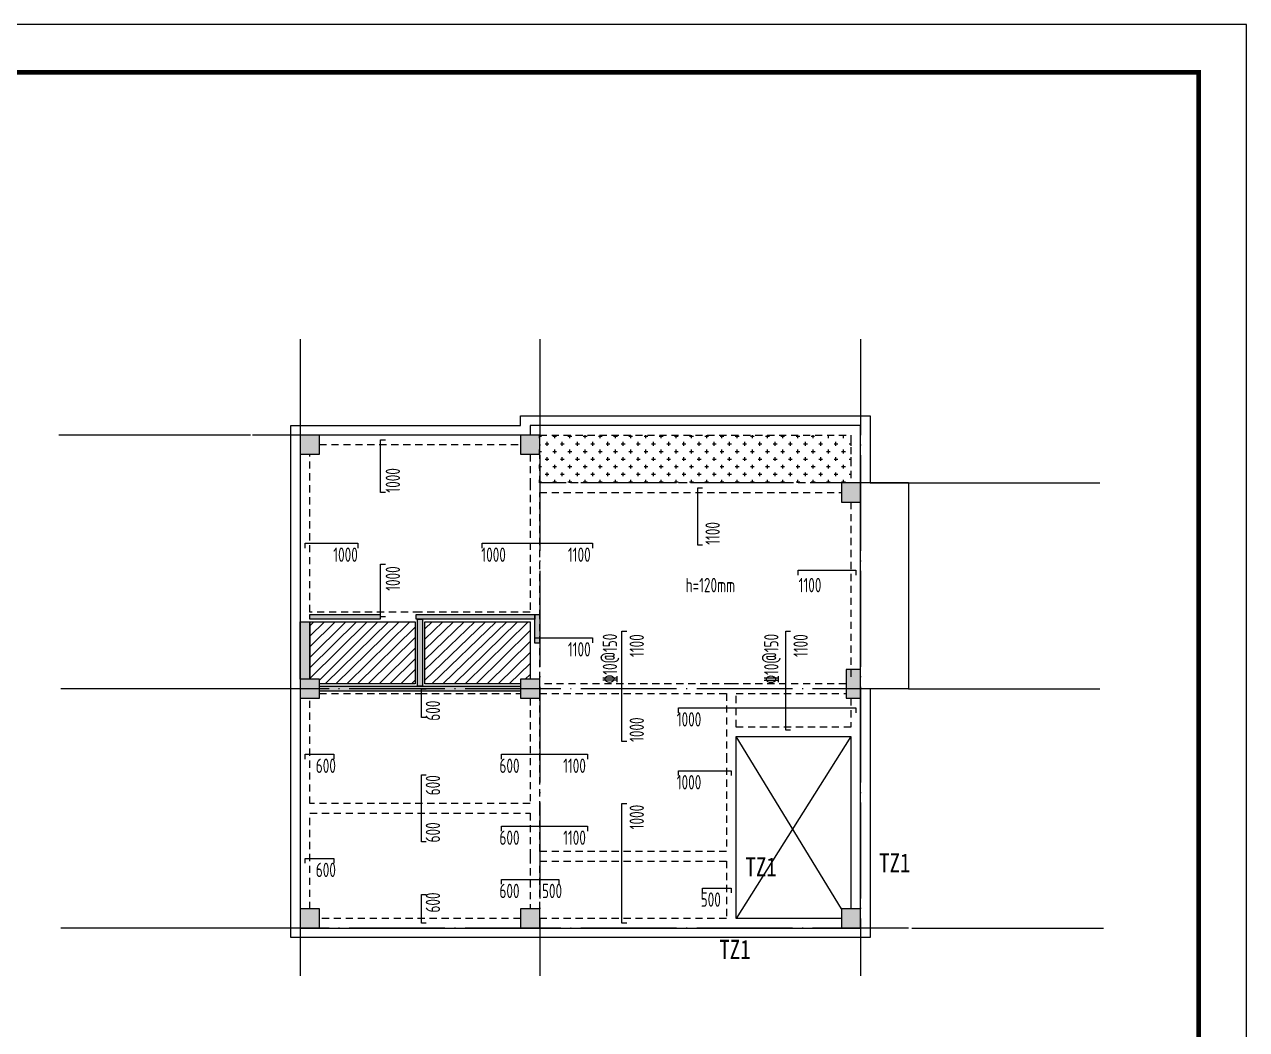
# Model space of a CAD drawing. Extents: x 365746627 to 729500028, y 528103248 to 1057099660.
# Drawn here: x 365971375 to 365996897, y 528124248 to 528145248 of the extents above; entities that cross this region are included whole.
import ezdxf

# ---------------------------------------------------------------- set-up
doc = ezdxf.new("R2010")
doc.units = 0
doc.header["$LTSCALE"] = 1000
doc.header["$MEASUREMENT"] = 0
doc.linetypes.add('3', pattern=[500, 300, -200])
doc.linetypes.add('DOTE', pattern=[2.4200000000000004, 2, -0.2, 0.02, -0.2])
for name, color, linetype in [('AXIS', 3, 'Continuous'), ('BEAM-梁', 2, 'Continuous'), ('BEAMDASH-梁', 3, '3'), ('C', 2, 'Continuous'), ('COLUMN', 6, 'Continuous'), ('DOTE', 1, 'DOTE'), ('PUB-HATCH', 8, 'Continuous'), ('PUB_HATCH', 8, 'Continuous'), ('PUB_TITLE', 4, 'Continuous'), ('S_BEAMDIMLOCAL', 3, 'Continuous'), ('板弯矩', 2, 'Continuous'), ('板面钢筋', 1, 'Continuous'), ('构造', 5, 'Continuous')]:
    doc.layers.add(name, color=color, linetype=linetype)
doc.styles.add('-宋体', font='', dxfattribs={"width": 0.8})
doc.styles.add('TSSD_REIN', font='tssdeng.shx', dxfattribs={"width": 0.8, "bigfont": 'hztxt.shx'})
doc.styles.get('-宋体').set_extended_font_data('SimSun')

# ---------------------------------------------------------------- blocks, each defined once
blk = doc.blocks.new('a12ghd23h')
at = {"layer": 'AXIS'}
for p, q in [((365887754.0951011, 528189568.8598409), (365883754.0951011, 528189568.8598409)), ((365901496.8528962, 528188568.8598403), (365905496.8528962, 528188568.8598403)), ((365887796.8528962, 528184268.8598403), (365883796.8528962, 528184268.8598403)), ((365901496.8528962, 528184268.8598403), (365905496.8528962, 528184268.8598403)), ((365887796.8528962, 528179268.8598403), (365883796.8528962, 528179268.8598403)), ((365901567.5088028, 528179268.8598403), (365905567.5088028, 528179268.8598403))]:
    blk.add_line(p, q, dxfattribs=at)
at = {"layer": 'DOTE'}
for p, q in [((365888796.8528962, 528191568.8598404), (365888796.8528962, 528178268.8598404)), ((365893796.8528962, 528191568.8598404), (365893796.8528962, 528178268.8598404)), ((365900496.8528962, 528191568.8598404), (365900496.8528962, 528178268.8598404)), ((365893796.8528961, 528189568.8598403), (365887796.8528962, 528189568.8598404)), ((365901496.8528962, 528188568.8598403), (365893796.8528962, 528188568.8598403)), ((365901496.8528962, 528184268.8598404), (365887796.8528962, 528184268.8598404)), ((365901496.8528962, 528179268.8598404), (365887796.8528962, 528179268.8598404))]:
    blk.add_line(p, q, dxfattribs=at)
blk = doc.blocks.new('sa45g64a56g')
at = {"layer": 'PUB-HATCH'}
h = blk.add_hatch(color=256, dxfattribs=at)
h.dxf.hatch_style = 1
h.paths.add_polyline_path([(365988833.6330186, 528087384.5640982), (365988433.6330186, 528087384.5640982), (365988433.6330186, 528086984.5640982), (365988833.6330186, 528086984.5640982)])
h.paths.add_polyline_path([(365984233.6330186, 528087384.5640982), (365983833.6330186, 528087384.5640982), (365983833.6330186, 528086984.5640982), (365984233.6330186, 528086984.5640982)])
h.paths.add_polyline_path([(365995533.6330175, 528086384.5640984), (365995133.6330175, 528086384.5640984), (365995133.6330175, 528085984.5640984), (365995533.6330175, 528085984.5640984)])
h.paths.add_polyline_path([(365995533.6330177, 528082484.5640835), (365995233.6330177, 528082484.5640835), (365995233.6330177, 528081884.5640835), (365995533.6330177, 528081884.5640835)])
h.paths.add_polyline_path([(365988833.6330187, 528082284.5640835), (365988433.6330187, 528082284.5640835), (365988433.6330187, 528081884.5640835), (365988833.6330187, 528081884.5640835)])
h.paths.add_polyline_path([(365984233.6330187, 528082284.5640835), (365983833.6330187, 528082284.5640835), (365983833.6330187, 528081884.5640835), (365984233.6330187, 528081884.5640835)])
h.paths.add_polyline_path([(365995533.6330187, 528077484.5640982), (365995133.6330187, 528077484.5640982), (365995133.6330187, 528077084.5640982), (365995533.6330187, 528077084.5640982)])
h.paths.add_polyline_path([(365988833.6330187, 528077484.5640982), (365988433.6330187, 528077484.5640982), (365988433.6330187, 528077084.5640982), (365988833.6330187, 528077084.5640982)])
h.paths.add_polyline_path([(365984233.6330187, 528077484.5640982), (365983833.6330187, 528077484.5640982), (365983833.6330187, 528077084.5640982), (365984233.6330187, 528077084.5640982)])
at = {"layer": 'BEAM-梁'}
for p, q in [((365988433.6330186, 528087384.5640982), (365984233.6330186, 528087384.5640982)), ((365988633.6330189, 528087584.5640983), (365988633.6330186, 528087384.5640982)), ((365995533.6330188, 528087584.5640983), (365988633.6330189, 528087584.5640983)), ((365995533.6330175, 528086384.5640984), (365995533.6330188, 528087584.5640983)), ((365983833.6330186, 528086984.5640982), (365983833.6330188, 528083584.5640983)), ((365995533.6330177, 528082284.5640835), (365995533.6330175, 528085984.5640984)), ((365983833.6330188, 528083584.5640983), (365983833.6330187, 528082284.5640835)), ((365984033.6330187, 528082284.5640835), (365984033.6330188, 528083484.5640983)), ((365984033.6330188, 528083484.5640983), (365986233.8534607, 528083484.5640983)), ((365986233.8534607, 528083484.5640983), (365986233.8534607, 528082184.5640835)), ((365986433.8534607, 528082184.5640835), (365986433.8534607, 528083484.5640983)), ((365986433.8534607, 528083484.5640983), (365988633.6330187, 528083484.5640983)), ((365988633.6330187, 528083484.5640983), (365988633.6330187, 528082284.5640835)), ((365986233.8534607, 528082184.5640835), (365984233.6330187, 528082184.5640835)), ((365988433.6330187, 528082184.5640835), (365986433.8534607, 528082184.5640835)), ((365983833.6330187, 528081884.5640835), (365983833.6330187, 528079584.5640983)), ((365995533.6330177, 528080684.5640835), (365995533.6330177, 528081884.5640835)), ((365992933.6330187, 528078584.5640983), (365992933.6330187, 528081084.5640982)), ((365992933.6330187, 528081084.5640982), (365995333.6330178, 528081084.5640982)), ((365995333.6330178, 528081084.5640982), (365995333.6330186, 528077484.5640983)), ((365995533.6330186, 528077484.5640983), (365995533.6330177, 528080684.5640835)), ((365983833.6330187, 528079584.5640983), (365983833.6330187, 528077484.5640983)), ((365992933.6330187, 528077284.5640983), (365992933.6330187, 528078584.5640983)), ((365995133.6330187, 528077284.5640983), (365992933.6330187, 528077284.5640983)), ((365984233.6330187, 528077084.5640983), (365988433.6330187, 528077084.5640983)), ((365988833.6330187, 528077084.5640983), (365992833.6330187, 528077084.5640983)), ((365992833.6330187, 528077084.5640983), (365995133.6330187, 528077084.5640983))]:
    blk.add_line(p, q, dxfattribs=at)
at = {"layer": 'BEAMDASH-梁', "ltscale": 0.0005}
for p, q in [((365988833.6330186, 528087384.5640982), (365988833.6330186, 528087384.5640983)), ((365988833.6330186, 528087384.5640983), (365995333.6330187, 528087384.5640983)), ((365995333.6330187, 528087384.5640983), (365995333.6330176, 528086384.5640984)), ((365984233.6330186, 528087184.5640982), (365988433.6330186, 528087184.5640982)), ((365984033.6330187, 528083684.5640983), (365984033.6330186, 528086984.5640982)), ((365988633.6330186, 528086984.5640982), (365988633.6330187, 528086384.5640984)), ((365988833.6330187, 528086384.5640984), (365988833.6330186, 528086984.5640982)), ((365988633.6330187, 528086384.5640984), (365988633.6330187, 528083684.5640983)), ((365995133.6330175, 528086384.5640984), (365988833.6330187, 528086384.5640984)), ((365988833.6330187, 528083584.5640983), (365988833.6330187, 528086184.5640984)), ((365988833.6330187, 528086184.5640984), (365995133.6330175, 528086184.5640984)), ((365995333.6330175, 528085984.5640984), (365995333.6330177, 528082284.5640835)), ((365986333.8534607, 528083684.5640983), (365984033.6330187, 528083684.5640983)), ((365988633.6330187, 528083684.5640983), (365986333.8534607, 528083684.5640983)), ((365988833.6330187, 528082284.5640835), (365988833.6330187, 528083584.5640983)), ((365992833.6330187, 528082184.5640835), (365988833.6330187, 528082184.5640835)), ((365995233.6330177, 528082184.5640836), (365992833.6330187, 528082184.5640835)), ((365984033.6330187, 528079684.5640983), (365984033.6330187, 528081884.5640835)), ((365984233.6330187, 528081984.5640835), (365986333.8534607, 528081984.5640835)), ((365986333.8534607, 528081984.5640835), (365988433.6330187, 528081984.5640835)), ((365988633.6330187, 528081884.5640835), (365988633.6330187, 528079684.5640983)), ((365988833.6330187, 528081984.5640835), (365992733.6330187, 528081984.5640835)), ((365988833.6330187, 528079584.5640983), (365988833.6330187, 528081884.5640835)), ((365992733.6330187, 528081984.5640835), (365992733.6330187, 528080684.5640835)), ((365992933.6330187, 528081984.5640835), (365995233.6330177, 528081984.5640835)), ((365992933.6330187, 528081284.5640982), (365992933.6330187, 528081984.5640835)), ((365995333.6330177, 528081884.5640835), (365995333.6330177, 528081284.5640982)), ((365995333.6330177, 528081284.5640982), (365992933.6330187, 528081284.5640982)), ((365992733.6330187, 528080684.5640835), (365992733.6330187, 528078684.5640983)), ((365988633.6330187, 528079684.5640983), (365984033.6330187, 528079684.5640983)), ((365984033.6330187, 528077484.5640983), (365984033.6330187, 528079484.5640983)), ((365984033.6330187, 528079484.5640983), (365988633.6330187, 528079484.5640983)), ((365988633.6330187, 528079484.5640983), (365988633.6330187, 528078584.5640983)), ((365988833.6330187, 528078684.5640983), (365988833.6330187, 528079584.5640983)), ((365992733.6330187, 528078684.5640983), (365988833.6330187, 528078684.5640983)), ((365988633.6330187, 528078584.5640983), (365988633.6330187, 528077484.5640983)), ((365988833.6330187, 528077484.5640983), (365988833.6330187, 528078484.5640983)), ((365988833.6330187, 528078484.5640983), (365992733.6330187, 528078484.5640983)), ((365992733.6330187, 528078484.5640983), (365992733.6330187, 528077284.5640983)), ((365988433.6330187, 528077284.5640983), (365984233.6330187, 528077284.5640983)), ((365992733.6330187, 528077284.5640983), (365988833.6330187, 528077284.5640983))]:
    blk.add_line(p, q, dxfattribs=at)
at = {"layer": 'COLUMN'}
for points in [[(365984233.6330186, 528087384.5640982), (365983833.6330186, 528087384.5640982), (365983833.6330186, 528086984.5640982), (365984233.6330186, 528086984.5640982)], [(365988833.6330186, 528087384.5640982), (365988433.6330186, 528087384.5640982), (365988433.6330186, 528086984.5640982), (365988833.6330186, 528086984.5640982)], [(365995533.6330175, 528086384.5640984), (365995133.6330175, 528086384.5640984), (365995133.6330175, 528085984.5640984), (365995533.6330175, 528085984.5640984)], [(365984233.6330187, 528082284.5640835), (365983833.6330187, 528082284.5640835), (365983833.6330187, 528081884.5640835), (365984233.6330187, 528081884.5640835)], [(365988833.6330187, 528082284.5640835), (365988433.6330187, 528082284.5640835), (365988433.6330187, 528081884.5640835), (365988833.6330187, 528081884.5640835)], [(365995533.6330177, 528082484.5640835), (365995233.6330177, 528082484.5640835), (365995233.6330177, 528081884.5640835), (365995533.6330177, 528081884.5640835)], [(365984233.6330187, 528077484.5640983), (365983833.6330187, 528077484.5640983), (365983833.6330187, 528077084.5640983), (365984233.6330187, 528077084.5640983)], [(365988833.6330187, 528077484.5640983), (365988433.6330187, 528077484.5640983), (365988433.6330187, 528077084.5640983), (365988833.6330187, 528077084.5640983)], [(365995533.6330187, 528077484.5640983), (365995133.6330187, 528077484.5640983), (365995133.6330187, 528077084.5640983), (365995533.6330187, 528077084.5640983)]]:
    blk.add_lwpolyline(points, close=True, dxfattribs=at)
at = {"layer": '构造'}
blk.add_lwpolyline([(365983633.6330186, 528087584.5640981), (365988433.6330186, 528087584.5640981), (365988433.6330186, 528087784.5640977), (365995733.6330186, 528087784.5640982), (365995733.6330186, 528086384.5641007), (365996533.6330186, 528086384.5640978), (365996533.6330187, 528082084.5640978), (365995733.6330186, 528082084.5640978), (365995733.6330186, 528076884.5640982), (365983633.6330186, 528076884.5640982), (365983633.6330186, 528087584.5640981)], dxfattribs=at)
blk = doc.blocks.new('as4g5a4g6')
at = {"layer": 'PUB_HATCH'}
h = blk.add_hatch(dxfattribs=at)
h.set_pattern_fill('混凝土', color=256, scale=25)
h.set_pattern_definition([(49.99999999999999, (-133.4133870601654, 0), (179.3150456501884, -15.68803374564878), [18.75, -206.25]), (355, (-133.4133870601654, 0), (-34.68783340325, 188.048033425003), [15, -165]), (100.4514, (-118.4704670601641, -1.307334999997693), (144.6273454285054, 172.3598855152384), [15.9350475, -175.285528]), (46.18420000000002, (-133.4133870601654, 50), (266.8102621564111, -41.37975358225452), [28.12499999999998, -309.3749999999996]), (96.6356, (-111.1792008101766, 46.55167324999638), (233.6656763871758, 243.5294677251104), [23.902572, -262.92825]), (351.1842, (-133.4133870601654, 50), (233.6654862834068, 243.5296502313311), [22.5, -247.5]), (21, (-108.4133870601654, 37.5), (149.2267630296154, -100.6547226663347), [18.75, -206.25]), (326.0000000000001, (-108.4133870601654, 37.5), (60.82883298039543, 181.2875112617133), [15, -165]), (71.4514, (-95.9778288101661, 29.11209850000159), (210.0556571453725, 80.6326241774881), [15.9350475, -175.285528]), (37.50000000000001, (-133.4133870601654, 0), (3.039963829322667, 83.22346345782788), [0, -163, 0, -167.5, 0, -165.625]), (7.499999999999999, (-133.4133870601654, 0), (65.76738436053715, 98.60292797059006), [0, -95.5, 0, -159.25, 0, -63.125]), (327.5, (-189.1633870601654, 0), (133.4556090431022, -5.638717933594939), [0, -62.5, 0, -195, 0, -258.75]), (317.5, (-214.1633870601654, 0), (145.7965423355966, 25.02624558307943), [0, -81.25, 0, -129.5, 0, -183.75])])
h.paths.add_polyline_path([(365814879.9213142, 528184993.8000321), (365815079.9213139, 528184993.8000321), (365815079.9213139, 528183793.800032), (365814879.9213142, 528183793.800032)])
h.paths.add_polyline_path([(365815079.9213139, 528185143.800032), (365816547.3149818, 528185143.800032), (365816547.3149818, 528185043.800032), (365815079.9213139, 528185043.800032)])
h.paths.add_polyline_path([(365817297.3149813, 528185143.800032), (365819779.9213138, 528185143.800032), (365819779.9213138, 528185043.800032), (365817297.3149813, 528185043.800032)])
h.paths.add_polyline_path([(365817330.7283694, 528185043.800032), (365817430.7283694, 528185043.800032), (365817430.7283694, 528183643.800032), (365817330.7283694, 528183643.800032)])
h.paths.add_polyline_path([(365819479.9213139, 528183543.800032), (365815279.921314, 528183543.800032), (365815279.921314, 528183643.800032), (365819479.9213139, 528183643.800032)])
h.paths.add_polyline_path([(365819779.9213138, 528185143.800032), (365819879.9213139, 528185143.800032), (365819879.9213139, 528184543.800032), (365819779.9213138, 528184543.800032)])
for points in [[(365815079.9213139, 528185143.800032), (365816547.3149818, 528185143.800032), (365816547.3149818, 528185043.800032), (365815079.9213139, 528185043.800032)], [(365817297.3149813, 528185143.800032), (365819779.9213138, 528185143.800032), (365819779.9213138, 528185043.800032), (365817297.3149813, 528185043.800032)], [(365819779.9213138, 528185143.800032), (365819879.9213139, 528185143.800032), (365819879.9213139, 528184543.800032), (365819779.9213138, 528184543.800032)], [(365814879.9213142, 528184993.8000321), (365815079.9213139, 528184993.8000321), (365815079.9213139, 528183793.800032), (365814879.9213142, 528183793.800032)], [(365817330.7283694, 528185043.800032), (365817430.7283694, 528185043.800032), (365817430.7283694, 528183643.800032), (365817330.7283694, 528183643.800032)], [(365819479.9213139, 528183543.800032), (365815279.921314, 528183543.800032), (365815279.921314, 528183643.800032), (365819479.9213139, 528183643.800032)]]:
    blk.add_lwpolyline(points, close=True, dxfattribs=at)

msp = doc.modelspace()

# ---------------------------------------------------------------- hatches: boundary and pattern name
at = {"layer": 'PUB_HATCH'}
h = msp.add_hatch(dxfattribs=at)
h.set_pattern_fill('CROSS', color=256, scale=100)
h.set_pattern_definition([(0, (0, 0), (158.75, 158.75), [79.375, -238.125]), (90, (39.6875, -39.6875), (-158.75, 158.75), [79.375, -238.125])])
h.paths.add_polyline_path([(365988635.6753, 528136669.5275692), (365982135.6752998, 528136669.5275692), (365982135.6752998, 528136269.5275691), (365982135.6752999, 528135669.5275692), (365988435.6752988, 528135669.5275692), (365988635.6752989, 528135669.5275692)])
h = msp.add_hatch(dxfattribs=at)
h.set_pattern_fill('ANSI31', color=256, scale=100)
h.set_pattern_definition([(45, (0, 0), (-112.2532015133644, 112.2532015133644), [])])
h.paths.add_polyline_path([(365981935.6753, 528132769.5275692), (365979735.8957419, 528132769.5275692), (365979735.8957419, 528131469.5275544), (365981735.6752999, 528131469.5275544), (365981735.6752999, 528131569.5275544), (365981935.6752999, 528131569.5275544)])
h.paths.add_polyline_path([(365979535.8957419, 528132769.5275692), (365977335.6753001, 528132769.5275692), (365977335.6753, 528131569.5275544), (365977535.6753, 528131569.5275544), (365977535.6753, 528131469.5275544), (365979535.8957419, 528131469.5275544)])

# ---------------------------------------------------------------- linework, layer by layer
at = {"layer": 'PUB_TITLE'}
msp.add_lwpolyline([(365937497.3726279, 528103248.216594), (365996897.3726279, 528103248.216594), (365996897.3726279, 528145248.216594), (365937497.3726279, 528145248.216594)], close=True, dxfattribs=at)
at = {"layer": 'PUB_TITLE', "const_width": 100}
msp.add_lwpolyline([(365939997.3726279, 528104248.216594), (365995897.3726279, 528104248.216594), (365995897.3726279, 528144248.216594), (365939997.3726279, 528144248.216594)], close=True, dxfattribs=at)
at = {"layer": '板面钢筋'}
for points in [[(365978913.8014714, 528135469.5275691), (365978813.8015667, 528135469.5275691), (365978813.8015668, 528136569.5275691), (365978913.8014715, 528136569.5275691)], [(365985536.4898533, 528134369.5275692), (365985436.4899486, 528134369.5275692), (365985436.4899486, 528135569.5275692), (365985536.4898533, 528135569.5275692)], [(365977235.6753, 528134308.4445693), (365977235.6753, 528134408.444474), (365978335.6753, 528134408.4444739), (365978335.6753, 528134308.4445692)], [(365980935.6753, 528134308.4445696), (365980935.6753, 528134408.4444742), (365983235.6753, 528134408.4444741), (365983235.6753, 528134308.4445695)], [(365978913.8014714, 528132869.5275691), (365978813.8015667, 528132869.5275691), (365978813.8015668, 528133969.5275691), (365978913.8014715, 528133969.5275691)], [(365987535.6752989, 528133744.6730535), (365987535.6752989, 528133844.6729581), (365988735.6752989, 528133844.6729581), (365988735.6752989, 528133744.6730535)], [(365983951.9053345, 528130269.5275544), (365983851.9054298, 528130269.5275544), (365983851.9054298, 528132569.5275545), (365983951.9053345, 528132569.5275545)], [(365987374.1603729, 528130500.62005), (365987274.1604682, 528130500.62005), (365987274.1604682, 528132569.5275545), (365987374.1603729, 528132569.5275545)], [(365982035.6753, 528132331.1776939), (365982035.6753, 528132431.1775985), (365983235.6753, 528132431.1775984), (365983235.6753, 528132331.1776938)], [(365979767.0051909, 528130769.5275542), (365979667.0052863, 528130769.5275542), (365979667.0052863, 528131369.5275544), (365979767.005191, 528131369.5275544)], [(365985035.6752999, 528130867.8996623), (365985035.6752999, 528130967.8995669), (365988735.675299, 528130967.8995668), (365988735.675299, 528130867.8996622)], [(365977235.6752999, 528129898.8390724), (365977235.6752999, 528129998.838977), (365977835.6753001, 528129998.838977), (365977835.6753001, 528129898.8390723)], [(365981335.6753, 528129898.8390723), (365981335.6753, 528129998.838977), (365983135.6753, 528129998.8389769), (365983135.6753, 528129898.8390722)], [(365979767.0051909, 528128169.5275689), (365979667.0052863, 528128169.5275689), (365979667.0052863, 528129569.5275692), (365979767.005191, 528129569.5275692)], [(365985035.6752999, 528129554.1484499), (365985035.6752999, 528129654.1483545), (365986135.6752999, 528129654.1483545), (365986135.6752999, 528129554.1484498)], [(365983951.9053345, 528126469.5275692), (365983851.9054298, 528126469.5275692), (365983851.9054298, 528128969.5275692), (365983951.9053345, 528128969.5275692)], [(365981335.6753, 528128396.2259496), (365981335.6753, 528128496.2258542), (365983135.6753, 528128496.2258541), (365983135.6753, 528128396.2259495)], [(365977235.6752998, 528127723.1127242), (365977235.6752998, 528127823.1126288), (365977835.6753001, 528127823.1126288), (365977835.6753001, 528127723.1127241)], [(365981335.6753, 528127283.3787365), (365981335.6753, 528127383.3786411), (365982535.6753, 528127383.378641), (365982535.6753, 528127283.3787364)], [(365985535.6752999, 528127103.1620718), (365985535.6752999, 528127203.1619765), (365986135.6752999, 528127203.1619764), (365986135.6752999, 528127103.1620718)], [(365979767.0051909, 528126469.5275692), (365979667.0052863, 528126469.5275692), (365979667.0052863, 528127069.5275694), (365979767.005191, 528127069.5275694)]]:
    msp.add_lwpolyline(points, dxfattribs=at)
at = {"layer": '构造'}
for p, q in [((365988635.675299, 528130369.5275691), (365986235.6752999, 528126569.5275692)), ((365988435.6753, 528126769.5275692), (365986235.6752999, 528130369.5275691))]:
    msp.add_line(p, q, dxfattribs=at)

# ---------------------------------------------------------------- block references
at = {"layer": 'PUB_HATCH'}
for name, p in [('a12ghd23h', (88338.82240366936, -52899.33227109909)), ('as4g5a4g6', (162255.7539855838, -52224.27246290445))]:
    msp.add_blockref(name, p, dxfattribs=at)
at = {"layer": 'S_BEAMDIMLOCAL'}
msp.add_blockref('sa45g64a56g', (-6697.957718729973, 49284.96347087622), dxfattribs=at)

# ---------------------------------------------------------------- texts
at = {"layer": 'C', "style": '-宋体', "width": 0.8}
for p in [(365986432.8286404, 528127447.1671278), (365989224.7574185, 528127531.0949283), (365985886.6914995, 528125724.4376867)]:
    msp.add_text('TZ1', height=400, dxfattribs=at).set_placement(p)
at = {"layer": '板弯矩', "style": 'TSSD_REIN', "width": 0.7}
for s, rotation, p in [('1000', 90, (365979218.9974002, 528135466.497485)), ('1100', 90, (365985897.0972953, 528134377.162172, 4.047847205447324e-09)), ('1000', 359.9999984525353, (365977824.7795485, 528134019.7053914)), ('1000', 359.9999984525353, (365980916.804943, 528134019.7053916)), ('1100', 359.9999984525353, (365982724.7795485, 528134019.7053916)), ('1000', 90, (365979218.9974002, 528133415.0000221)), ('1100', 359.9999984525353, (365982724.7795485, 528132042.438516)), ('%%13210@150', 90, (365983751.6213071, 528131480.563288)), ('1100', 90, (365984312.5127765, 528132032.530353, 4.047847205447324e-09)), ('%%13210@150', 90, (365987121.8819274, 528131476.59129)), ('1100', 90, (365987734.7678149, 528132032.530353, 4.047847205447324e-09)), ('600', 90, (365980055.7443688, 528130700.9290931)), ('1000', 90, (365984312.5127765, 528130257.9700643, 4.047847205447324e-09)), ('1000', 359.9999984525353, (365984998.0027688, 528130579.1604844)), ('600', 359.9999984525353, (365977459.517336, 528129610.0998945)), ('600', 359.9999984525353, (365981295.038237, 528129610.0998944)), ('1100', 359.9999984525353, (365982624.7795485, 528129610.0998944)), ('600', 90, (365980055.7443688, 528129143.0356566)), ('1000', 359.9999984525353, (365984998.0027688, 528129265.409272)), ('1000', 90, (365984312.5127765, 528128432.5303677, 4.047847205447324e-09)), ('600', 90, (365980055.7443688, 528128158.2363417)), ('600', 359.9999984525353, (365981295.038237, 528128107.4867716)), ('1100', 359.9999984525353, (365982624.7795485, 528128107.4867716)), ('600', 359.9999984525353, (365977459.5173359, 528127434.3735463)), ('600', 359.9999984525353, (365981295.038237, 528126994.6395586)), ('500', 359.9999984525353, (365982182.7454415, 528126994.6395586)), ('600', 90, (365980055.7443688, 528126693.3696052)), ('500', 359.9999984525353, (365985498.0027688, 528126814.4228939))]:
    msp.add_text(s, height=300, rotation=rotation, dxfattribs=at).set_placement(p)
for s, p in [('h=120mm', (365985181.535874, 528133384.0656115, 4.047847205447324e-09)), ('1100', (365987543.3099017, 528133384.0656115, 4.047847205447324e-09))]:
    msp.add_text(s, height=300, dxfattribs=at).set_placement(p)

doc.saveas('drawing.dxf')
